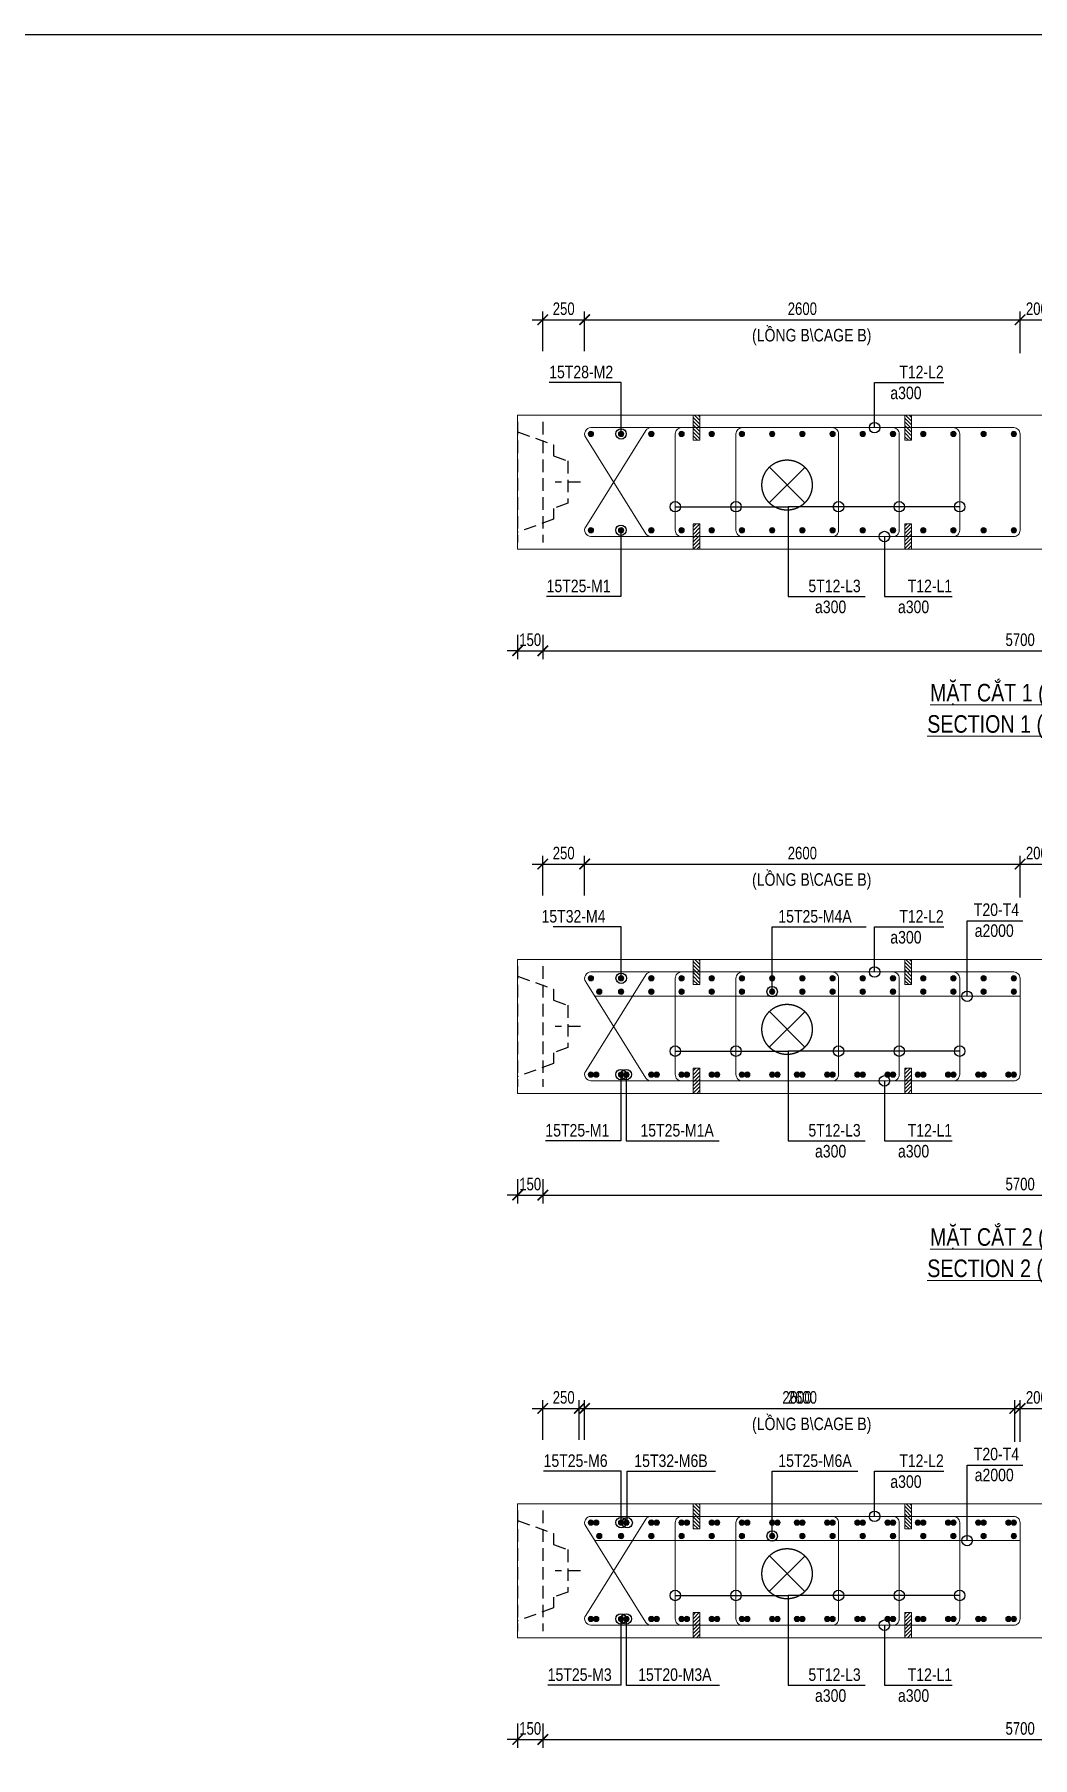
# Model space of a CAD drawing. Header units: millimetres. Extents: x 2746337 to 7547699, y -363432 to 15720.
# Drawn here: x 3837386 to 3861220, y -32022 to 9128 of the extents above; entities that cross this region are included whole.
import ezdxf
from ezdxf.enums import TextEntityAlignment as Align

# ---------------------------------------------------------------- set-up
doc = ezdxf.new("R2010")
doc.units = ezdxf.units.MM
doc.header["$LTSCALE"] = 1200
doc.header["$PDMODE"] = 3
doc.linetypes.add('CENTER', pattern=[2, 1.25, -0.25, 0.25, -0.25])
doc.linetypes.add('HIDDEN', pattern=[0.375, 0.25, -0.125])
for name, color, linetype, lineweight in [('5', 5, 'Continuous', 13), ('BOUND', 3, 'Continuous', 20), ('CWS', 8, 'HIDDEN', 9), ('ENOTE', 2, 'Continuous', 15), ('GRID', 74, 'CENTER', 15), ('K-THUOC', 1, 'Continuous', 18), ('LEADER', 8, 'Continuous', 9), ('MCT', 6, 'Continuous', 20), ('TEXTEN', 3, 'Continuous', 13), ('TEXTMA', 2, 'Continuous', 13), ('TEXTVN', 2, 'Continuous', 20), ('TIE', 4, 'Continuous', 13)]:
    doc.layers.add(name, color=color, linetype=linetype, lineweight=lineweight)
doc.layers.add('CDC.04.HIDDEN', color=8, linetype='HIDDEN')
doc.layers.add('MIE', color=5, linetype='HIDDEN')
doc.styles.add('DB_Arial', font='arial.ttf', dxfattribs={"width": 0.8})
doc.styles.add('SMTEXT', font='arial.ttf', dxfattribs={"width": 0.75})
doc.dimstyles.new('BSV25', dxfattribs={"dimtxt": 300, "dimasz": 250, "dimexe": 200, "dimexo": 0, "dimgap": 108, "dimtad": 1, "dimdec": 0, "dimlfac": 0.25, "dimdsep": 46, "dimtxsty": 'SMTEXT', "dimblk": 'ARCHTICK', "dimcen": 100, "dimdle": 250, "dimclrd": 256, "dimclre": 256, "dimclrt": 2, "dimadec": 0, "dimazin": 0, "dimtfac": 1, "dimtdec": 0, "dimtix": 1, "dimtmove": 2, "dimatfit": 3, "dimfxl": 800, "dimfxlon": 1, "dimtolj": 1, "dimtzin": 0, "dimarcsym": 0})

# ---------------------------------------------------------------- blocks, each defined once
blk = doc.blocks.new('cws800')
at = {"layer": 'CDC.04.HIDDEN'}
for p, q in [((-600, 1440), (-600, -1440)), ((0, 1440), (0, -1440))]:
    blk.add_line(p, q, dxfattribs=at)
for points in [[(0, 1200), (-860, 888), (-860, 627), (-1200, 507), (-1200, -507), (-860, -627), (-860, -888), (0, -1200)], [(-1500, 0), (-900, 0)]]:
    blk.add_lwpolyline(points, dxfattribs=at)
blk = doc.blocks.new('mct1')
at = {"lineweight": 9}
h = blk.add_hatch(color=256, dxfattribs=at)
h.dxf.hatch_style = 1
h.paths.add_polyline_path([(-16, 0, 1), (16, 0, 1)])
blk.add_circle((0, 0), 16, dxfattribs=at)
blk = doc.blocks.new('_ArchTick')
at = {"color": 0, "linetype": 'ByBlock', "const_width": 0.15}
blk.add_lwpolyline([(-0.5, -0.5), (0.5, 0.5)], dxfattribs=at)
blk = doc.blocks.new('sp')
at = {"layer": '5', "lineweight": 20}
h = blk.add_hatch(dxfattribs=at)
h.set_pattern_fill('ANSI31', color=256, scale=500)
h.set_pattern_definition([(45, (0, 0), (-44.194, 44.194), [])])
h.paths.add_polyline_path([(80, 300), (-80, 300), (-80, -300), (80, -300)])
blk.add_lwpolyline([(-80, -300), (80, -300), (80, 300), (-80, 300)], close=True, dxfattribs=at)
blk = doc.blocks.new('tremie')
at = {"layer": 'MIE', "color": 74, "ltscale": 1000}
for p, q in [((424, -424), (-424, 424)), ((424, 424), (-424, -424))]:
    blk.add_line(p, q, dxfattribs=at)
at = {"layer": 'MIE', "ltscale": 500}
blk.add_circle((0, 0), 600, dxfattribs=at)
blk = doc.blocks.new('*D2752')
at = {"layer": 'Defpoints', "color": 0, "transparency": 16777216}
for p in [(3848924, -5207), (3849524, -5207), (3849524, -5591)]:
    blk.add_point(p, dxfattribs=at)
at = {"layer": 'K-THUOC', "lineweight": -2, "transparency": 16777216}
for p, q in [((3848924, -5207), (3848924, -5791)), ((3849524, -5207), (3849524, -5791)), ((3848924, -5591), (3848674, -5591)), ((3848924, -5591), (3849524, -5591)), ((3849524, -5591), (3849774, -5591))]:
    blk.add_line(p, q, dxfattribs=at)
at = {"layer": 'K-THUOC', "lineweight": -2, "transparency": 16777216, "xscale": 250, "yscale": 250, "zscale": 250}
blk.add_blockref('_ArchTick', (3848924, -5591), dxfattribs=at)
at = {"layer": 'K-THUOC', "lineweight": -2, "transparency": 16777216, "xscale": 250, "yscale": 250, "zscale": 250, "rotation": 180}
blk.add_blockref('_ArchTick', (3849524, -5591), dxfattribs=at)
at = {"layer": 'K-THUOC', "color": 2, "transparency": 16777216, "insert": (3849224, -5329), "char_height": 300, "attachment_point": 5, "style": 'SMTEXT'}
blk.add_mtext('\\A1;150', dxfattribs=at)
blk = doc.blocks.new('*D2753')
at = {"layer": 'Defpoints', "color": 0, "transparency": 16777216}
for p in [(3850524, 2315), (3849524, 1565), (3850524, 1565)]:
    blk.add_point(p, dxfattribs=at)
at = {"layer": 'K-THUOC', "lineweight": -2, "transparency": 16777216}
for p, q in [((3849524, 1565), (3849524, 2515)), ((3850524, 1565), (3850524, 2515)), ((3849274, 2315), (3850774, 2315))]:
    blk.add_line(p, q, dxfattribs=at)
at = {"layer": 'K-THUOC', "lineweight": -2, "transparency": 16777216, "xscale": 250, "yscale": 250, "zscale": 250, "rotation": 180}
blk.add_blockref('_ArchTick', (3849524, 2315), dxfattribs=at)
at = {"layer": 'K-THUOC', "lineweight": -2, "transparency": 16777216, "xscale": 250, "yscale": 250, "zscale": 250}
blk.add_blockref('_ArchTick', (3850524, 2315), dxfattribs=at)
at = {"layer": 'K-THUOC', "color": 2, "transparency": 16777216, "insert": (3850024, 2577), "char_height": 300, "attachment_point": 5, "style": 'SMTEXT'}
blk.add_mtext('\\A1;250', dxfattribs=at)
blk = doc.blocks.new('*D2754')
at = {"layer": 'Defpoints', "color": 0, "transparency": 16777216}
for p in [(3860923, 2315), (3850524, 1565), (3860923, -412)]:
    blk.add_point(p, dxfattribs=at)
at = {"layer": 'K-THUOC', "lineweight": -2, "transparency": 16777216}
for p, q in [((3850524, 1565), (3850524, 2515)), ((3860923, 1515), (3860923, 2515)), ((3850274, 2315), (3861173, 2315))]:
    blk.add_line(p, q, dxfattribs=at)
at = {"layer": 'K-THUOC', "lineweight": -2, "transparency": 16777216, "xscale": 250, "yscale": 250, "zscale": 250, "rotation": 180}
blk.add_blockref('_ArchTick', (3850524, 2315), dxfattribs=at)
at = {"layer": 'K-THUOC', "lineweight": -2, "transparency": 16777216, "xscale": 250, "yscale": 250, "zscale": 250}
blk.add_blockref('_ArchTick', (3860923, 2315), dxfattribs=at)
at = {"layer": 'K-THUOC', "color": 2, "transparency": 16777216, "insert": (3855723, 2577), "char_height": 300, "attachment_point": 5, "style": 'SMTEXT'}
blk.add_mtext('\\A1;2600', dxfattribs=at)
blk = doc.blocks.new('*D2755')
at = {"layer": 'Defpoints', "color": 0, "transparency": 16777216}
for p in [(3861723, 2315), (3860923, -412), (3861723, -412)]:
    blk.add_point(p, dxfattribs=at)
at = {"layer": 'K-THUOC', "lineweight": -2, "transparency": 16777216}
for p, q in [((3860923, 1515), (3860923, 2515)), ((3861723, 1515), (3861723, 2515)), ((3860673, 2315), (3861973, 2315))]:
    blk.add_line(p, q, dxfattribs=at)
at = {"layer": 'K-THUOC', "lineweight": -2, "transparency": 16777216, "xscale": 250, "yscale": 250, "zscale": 250, "rotation": 180}
blk.add_blockref('_ArchTick', (3860923, 2315), dxfattribs=at)
at = {"layer": 'K-THUOC', "lineweight": -2, "transparency": 16777216, "xscale": 250, "yscale": 250, "zscale": 250}
blk.add_blockref('_ArchTick', (3861723, 2315), dxfattribs=at)
at = {"layer": 'K-THUOC', "color": 2, "transparency": 16777216, "insert": (3861323, 2577), "char_height": 300, "attachment_point": 5, "style": 'SMTEXT'}
blk.add_mtext('\\A1;200', dxfattribs=at)
blk = doc.blocks.new('*D2758')
at = {"layer": 'Defpoints', "color": 0, "transparency": 16777216}
for p in [(3872324, -3002), (3849524, -5207), (3872324, -5591)]:
    blk.add_point(p, dxfattribs=at)
at = {"layer": 'K-THUOC', "lineweight": -2, "transparency": 16777216}
for p, q in [((3872324, -4791), (3872324, -5791)), ((3849524, -5207), (3849524, -5791)), ((3849274, -5591), (3872574, -5591))]:
    blk.add_line(p, q, dxfattribs=at)
at = {"layer": 'K-THUOC', "lineweight": -2, "transparency": 16777216, "xscale": 250, "yscale": 250, "zscale": 250, "rotation": 180}
blk.add_blockref('_ArchTick', (3849524, -5591), dxfattribs=at)
at = {"layer": 'K-THUOC', "lineweight": -2, "transparency": 16777216, "xscale": 250, "yscale": 250, "zscale": 250}
blk.add_blockref('_ArchTick', (3872324, -5591), dxfattribs=at)
at = {"layer": 'K-THUOC', "color": 2, "transparency": 16777216, "insert": (3860924, -5329), "char_height": 300, "attachment_point": 5, "style": 'SMTEXT'}
blk.add_mtext('\\A1;5700', dxfattribs=at)
blk = doc.blocks.new('*D2764')
at = {"layer": 'Defpoints', "color": 0, "transparency": 16777216}
for p in [(3848924, -18207), (3849524, -18207), (3849524, -18591)]:
    blk.add_point(p, dxfattribs=at)
at = {"layer": 'K-THUOC', "lineweight": -2, "transparency": 16777216}
for p, q in [((3848924, -18207), (3848924, -18791)), ((3849524, -18207), (3849524, -18791)), ((3848924, -18591), (3848674, -18591)), ((3848924, -18591), (3849524, -18591)), ((3849524, -18591), (3849774, -18591))]:
    blk.add_line(p, q, dxfattribs=at)
at = {"layer": 'K-THUOC', "lineweight": -2, "transparency": 16777216, "xscale": 250, "yscale": 250, "zscale": 250}
blk.add_blockref('_ArchTick', (3848924, -18591), dxfattribs=at)
at = {"layer": 'K-THUOC', "lineweight": -2, "transparency": 16777216, "xscale": 250, "yscale": 250, "zscale": 250, "rotation": 180}
blk.add_blockref('_ArchTick', (3849524, -18591), dxfattribs=at)
at = {"layer": 'K-THUOC', "color": 2, "transparency": 16777216, "insert": (3849224, -18329), "char_height": 300, "attachment_point": 5, "style": 'SMTEXT'}
blk.add_mtext('\\A1;150', dxfattribs=at)
blk = doc.blocks.new('*D2765')
at = {"layer": 'Defpoints', "color": 0, "transparency": 16777216}
for p in [(3850524, -10685), (3849524, -11435), (3850524, -11435)]:
    blk.add_point(p, dxfattribs=at)
at = {"layer": 'K-THUOC', "lineweight": -2, "transparency": 16777216}
for p, q in [((3849274, -10685), (3850774, -10685)), ((3849524, -11435), (3849524, -10485)), ((3850524, -11435), (3850524, -10485))]:
    blk.add_line(p, q, dxfattribs=at)
at = {"layer": 'K-THUOC', "lineweight": -2, "transparency": 16777216, "xscale": 250, "yscale": 250, "zscale": 250, "rotation": 180}
blk.add_blockref('_ArchTick', (3849524, -10685), dxfattribs=at)
at = {"layer": 'K-THUOC', "lineweight": -2, "transparency": 16777216, "xscale": 250, "yscale": 250, "zscale": 250}
blk.add_blockref('_ArchTick', (3850524, -10685), dxfattribs=at)
at = {"layer": 'K-THUOC', "color": 2, "transparency": 16777216, "insert": (3850024, -10423), "char_height": 300, "attachment_point": 5, "style": 'SMTEXT'}
blk.add_mtext('\\A1;250', dxfattribs=at)
blk = doc.blocks.new('*D2766')
at = {"layer": 'Defpoints', "color": 0, "transparency": 16777216}
for p in [(3860923, -10685), (3850524, -11435), (3860923, -13412)]:
    blk.add_point(p, dxfattribs=at)
at = {"layer": 'K-THUOC', "lineweight": -2, "transparency": 16777216}
for p, q in [((3850274, -10685), (3861173, -10685)), ((3850524, -11435), (3850524, -10485)), ((3860923, -11485), (3860923, -10485))]:
    blk.add_line(p, q, dxfattribs=at)
at = {"layer": 'K-THUOC', "lineweight": -2, "transparency": 16777216, "xscale": 250, "yscale": 250, "zscale": 250, "rotation": 180}
blk.add_blockref('_ArchTick', (3850524, -10685), dxfattribs=at)
at = {"layer": 'K-THUOC', "lineweight": -2, "transparency": 16777216, "xscale": 250, "yscale": 250, "zscale": 250}
blk.add_blockref('_ArchTick', (3860923, -10685), dxfattribs=at)
at = {"layer": 'K-THUOC', "color": 2, "transparency": 16777216, "insert": (3855723, -10423), "char_height": 300, "attachment_point": 5, "style": 'SMTEXT'}
blk.add_mtext('\\A1;2600', dxfattribs=at)
blk = doc.blocks.new('*D2767')
at = {"layer": 'Defpoints', "color": 0, "transparency": 16777216}
for p in [(3861723, -10685), (3860923, -13412), (3861723, -13412)]:
    blk.add_point(p, dxfattribs=at)
at = {"layer": 'K-THUOC', "lineweight": -2, "transparency": 16777216}
for p, q in [((3860673, -10685), (3861973, -10685)), ((3860923, -11485), (3860923, -10485)), ((3861723, -11485), (3861723, -10485))]:
    blk.add_line(p, q, dxfattribs=at)
at = {"layer": 'K-THUOC', "lineweight": -2, "transparency": 16777216, "xscale": 250, "yscale": 250, "zscale": 250, "rotation": 180}
blk.add_blockref('_ArchTick', (3860923, -10685), dxfattribs=at)
at = {"layer": 'K-THUOC', "lineweight": -2, "transparency": 16777216, "xscale": 250, "yscale": 250, "zscale": 250}
blk.add_blockref('_ArchTick', (3861723, -10685), dxfattribs=at)
at = {"layer": 'K-THUOC', "color": 2, "transparency": 16777216, "insert": (3861323, -10423), "char_height": 300, "attachment_point": 5, "style": 'SMTEXT'}
blk.add_mtext('\\A1;200', dxfattribs=at)
blk = doc.blocks.new('*D2770')
at = {"layer": 'Defpoints', "color": 0, "transparency": 16777216}
for p in [(3872324, -16002), (3849524, -18207), (3872324, -18591)]:
    blk.add_point(p, dxfattribs=at)
at = {"layer": 'K-THUOC', "lineweight": -2, "transparency": 16777216}
for p, q in [((3872324, -17791), (3872324, -18791)), ((3849524, -18207), (3849524, -18791)), ((3849274, -18591), (3872574, -18591))]:
    blk.add_line(p, q, dxfattribs=at)
at = {"layer": 'K-THUOC', "lineweight": -2, "transparency": 16777216, "xscale": 250, "yscale": 250, "zscale": 250, "rotation": 180}
blk.add_blockref('_ArchTick', (3849524, -18591), dxfattribs=at)
at = {"layer": 'K-THUOC', "lineweight": -2, "transparency": 16777216, "xscale": 250, "yscale": 250, "zscale": 250}
blk.add_blockref('_ArchTick', (3872324, -18591), dxfattribs=at)
at = {"layer": 'K-THUOC', "color": 2, "transparency": 16777216, "insert": (3860924, -18329), "char_height": 300, "attachment_point": 5, "style": 'SMTEXT'}
blk.add_mtext('\\A1;5700', dxfattribs=at)
blk = doc.blocks.new('*D2776')
at = {"layer": 'Defpoints', "color": 0, "transparency": 16777216}
for p in [(3848924, -31207), (3849524, -31207), (3849524, -31591)]:
    blk.add_point(p, dxfattribs=at)
at = {"layer": 'K-THUOC', "lineweight": -2, "transparency": 16777216}
for p, q in [((3848924, -31207), (3848924, -31791)), ((3849524, -31207), (3849524, -31791)), ((3848924, -31591), (3848674, -31591)), ((3848924, -31591), (3849524, -31591)), ((3849524, -31591), (3849774, -31591))]:
    blk.add_line(p, q, dxfattribs=at)
at = {"layer": 'K-THUOC', "lineweight": -2, "transparency": 16777216, "xscale": 250, "yscale": 250, "zscale": 250}
blk.add_blockref('_ArchTick', (3848924, -31591), dxfattribs=at)
at = {"layer": 'K-THUOC', "lineweight": -2, "transparency": 16777216, "xscale": 250, "yscale": 250, "zscale": 250, "rotation": 180}
blk.add_blockref('_ArchTick', (3849524, -31591), dxfattribs=at)
at = {"layer": 'K-THUOC', "color": 2, "transparency": 16777216, "insert": (3849224, -31329), "char_height": 300, "attachment_point": 5, "style": 'SMTEXT'}
blk.add_mtext('\\A1;150', dxfattribs=at)
blk = doc.blocks.new('*D2777')
at = {"layer": 'Defpoints', "color": 0, "transparency": 16777216}
for p in [(3850524, -23685), (3849524, -24435), (3850524, -24435)]:
    blk.add_point(p, dxfattribs=at)
at = {"layer": 'K-THUOC', "lineweight": -2, "transparency": 16777216}
for p, q in [((3849274, -23685), (3850774, -23685)), ((3849524, -24435), (3849524, -23485)), ((3850524, -24435), (3850524, -23485))]:
    blk.add_line(p, q, dxfattribs=at)
at = {"layer": 'K-THUOC', "lineweight": -2, "transparency": 16777216, "xscale": 250, "yscale": 250, "zscale": 250, "rotation": 180}
blk.add_blockref('_ArchTick', (3849524, -23685), dxfattribs=at)
at = {"layer": 'K-THUOC', "lineweight": -2, "transparency": 16777216, "xscale": 250, "yscale": 250, "zscale": 250}
blk.add_blockref('_ArchTick', (3850524, -23685), dxfattribs=at)
at = {"layer": 'K-THUOC', "color": 2, "transparency": 16777216, "insert": (3850024, -23423), "char_height": 300, "attachment_point": 5, "style": 'SMTEXT'}
blk.add_mtext('\\A1;250', dxfattribs=at)
blk = doc.blocks.new('*D2778')
at = {"layer": 'Defpoints', "color": 0, "transparency": 16777216}
for p in [(3860923, -23685), (3850524, -24435), (3860923, -26412)]:
    blk.add_point(p, dxfattribs=at)
at = {"layer": 'K-THUOC', "lineweight": -2, "transparency": 16777216}
for p, q in [((3850274, -23685), (3861173, -23685)), ((3850524, -24435), (3850524, -23485)), ((3860923, -24485), (3860923, -23485))]:
    blk.add_line(p, q, dxfattribs=at)
at = {"layer": 'K-THUOC', "lineweight": -2, "transparency": 16777216, "xscale": 250, "yscale": 250, "zscale": 250, "rotation": 180}
blk.add_blockref('_ArchTick', (3850524, -23685), dxfattribs=at)
at = {"layer": 'K-THUOC', "lineweight": -2, "transparency": 16777216, "xscale": 250, "yscale": 250, "zscale": 250}
blk.add_blockref('_ArchTick', (3860923, -23685), dxfattribs=at)
at = {"layer": 'K-THUOC', "color": 2, "transparency": 16777216, "insert": (3855723, -23423), "char_height": 300, "attachment_point": 5, "style": 'SMTEXT'}
blk.add_mtext('\\A1;2600', dxfattribs=at)
blk = doc.blocks.new('*D2779')
at = {"layer": 'Defpoints', "color": 0, "transparency": 16777216}
for p in [(3861723, -23685), (3860923, -26412), (3861723, -26412)]:
    blk.add_point(p, dxfattribs=at)
at = {"layer": 'K-THUOC', "lineweight": -2, "transparency": 16777216}
for p, q in [((3860673, -23685), (3861973, -23685)), ((3860923, -24485), (3860923, -23485)), ((3861723, -24485), (3861723, -23485))]:
    blk.add_line(p, q, dxfattribs=at)
at = {"layer": 'K-THUOC', "lineweight": -2, "transparency": 16777216, "xscale": 250, "yscale": 250, "zscale": 250, "rotation": 180}
blk.add_blockref('_ArchTick', (3860923, -23685), dxfattribs=at)
at = {"layer": 'K-THUOC', "lineweight": -2, "transparency": 16777216, "xscale": 250, "yscale": 250, "zscale": 250}
blk.add_blockref('_ArchTick', (3861723, -23685), dxfattribs=at)
at = {"layer": 'K-THUOC', "color": 2, "transparency": 16777216, "insert": (3861323, -23423), "char_height": 300, "attachment_point": 5, "style": 'SMTEXT'}
blk.add_mtext('\\A1;200', dxfattribs=at)
blk = doc.blocks.new('*D2782')
at = {"layer": 'Defpoints', "color": 0, "transparency": 16777216}
for p in [(3872324, -29002), (3849524, -31207), (3872324, -31591)]:
    blk.add_point(p, dxfattribs=at)
at = {"layer": 'K-THUOC', "lineweight": -2, "transparency": 16777216}
for p, q in [((3872324, -30791), (3872324, -31791)), ((3849524, -31207), (3849524, -31791)), ((3849274, -31591), (3872574, -31591))]:
    blk.add_line(p, q, dxfattribs=at)
at = {"layer": 'K-THUOC', "lineweight": -2, "transparency": 16777216, "xscale": 250, "yscale": 250, "zscale": 250, "rotation": 180}
blk.add_blockref('_ArchTick', (3849524, -31591), dxfattribs=at)
at = {"layer": 'K-THUOC', "lineweight": -2, "transparency": 16777216, "xscale": 250, "yscale": 250, "zscale": 250}
blk.add_blockref('_ArchTick', (3872324, -31591), dxfattribs=at)
at = {"layer": 'K-THUOC', "color": 2, "transparency": 16777216, "insert": (3860924, -31329), "char_height": 300, "attachment_point": 5, "style": 'SMTEXT'}
blk.add_mtext('\\A1;5700', dxfattribs=at)
blk = doc.blocks.new('*D2808')
at = {"layer": 'Defpoints', "color": 0, "transparency": 16777216}
for p in [(3860795, -23685), (3850396, -24435), (3860795, -26412)]:
    blk.add_point(p, dxfattribs=at)
at = {"layer": 'K-THUOC', "lineweight": -2, "transparency": 16777216}
for p, q in [((3850146, -23685), (3861045, -23685)), ((3850396, -24435), (3850396, -23485)), ((3860795, -24485), (3860795, -23485))]:
    blk.add_line(p, q, dxfattribs=at)
at = {"layer": 'K-THUOC', "lineweight": -2, "transparency": 16777216, "xscale": 250, "yscale": 250, "zscale": 250, "rotation": 180}
blk.add_blockref('_ArchTick', (3850396, -23685), dxfattribs=at)
at = {"layer": 'K-THUOC', "lineweight": -2, "transparency": 16777216, "xscale": 250, "yscale": 250, "zscale": 250}
blk.add_blockref('_ArchTick', (3860795, -23685), dxfattribs=at)
at = {"layer": 'K-THUOC', "color": 2, "transparency": 16777216, "insert": (3855595, -23423), "char_height": 300, "attachment_point": 5, "style": 'SMTEXT'}
blk.add_mtext('\\A1;2600', dxfattribs=at)

msp = doc.modelspace()

# ---------------------------------------------------------------- linework, layer by layer
msp.add_lwpolyline([(3756790.5, 9128.3), (3917981.9, 9128.3), (3917981.9, -68024), (3756790.5, -68024)], close=True)
at = {"layer": 'BOUND'}
for points in [[(3871724, 38.2), (3848924, 38.2), (3848924, -3161.8), (3871724, -3161.8)], [(3871724, -12961.8), (3848924, -12961.8), (3848924, -16161.8), (3871724, -16161.8)], [(3871724, -25961.8), (3848924, -25961.8), (3848924, -29161.8), (3871724, -29161.8)]]:
    msp.add_lwpolyline(points, close=True, dxfattribs=at)
at = {"layer": 'TIE'}
for p, q in [((3850765.4, -13841.8), (3860922.7, -13841.8)), ((3850765.4, -26841.8), (3860922.7, -26841.8))]:
    msp.add_line(p, q, dxfattribs=at)
for points in [[(3852107.5, -261.8, 0.2467092), (3851984, -326.7), (3850550.5, -2626.7, 0.6042234), (3850674, -2861.8), (3860772.7, -2861.8, 0.4142136), (3860922.7, -2711.8), (3860922.7, -411.8, 0.4142136), (3860772.7, -261.8), (3850674, -261.8, 0.6042234), (3850550.5, -496.9), (3851984, -2796.9, 0.2467092), (3852107.5, -2861.8)], [(3853288, -2861.8), (3852838, -2861.8, -0.4142136), (3852688, -2711.8), (3852688, -411.8, -0.4142136), (3852838, -261.8), (3853288, -261.8)], [(3854737.8, -2861.8), (3854287.8, -2861.8, -0.4142136), (3854137.8, -2711.8), (3854137.8, -411.8, -0.4142136), (3854287.8, -261.8), (3854737.8, -261.8)], [(3856437.6, -2861.8, 0.4142136), (3856587.6, -2711.8), (3856587.6, -411.8, 0.4142136), (3856437.6, -261.8)], [(3857887.4, -2861.8, 0.4142136), (3858037.4, -2711.8), (3858037.4, -411.8, 0.4142136), (3857887.4, -261.8)], [(3859330, -2861.8, 0.4142136), (3859480, -2711.8), (3859480, -411.8, 0.4142136), (3859330, -261.8)], [(3852107.5, -13261.8, 0.2467092), (3851984, -13326.7), (3850550.5, -15626.7, 0.6042234), (3850674, -15861.8), (3860772.7, -15861.8, 0.4142136), (3860922.7, -15711.8), (3860922.7, -13411.8, 0.4142136), (3860772.7, -13261.8), (3850674, -13261.8, 0.6042234), (3850550.5, -13496.9), (3851984, -15796.9, 0.2467092), (3852107.5, -15861.8)], [(3853288, -15861.8), (3852838, -15861.8, -0.4142136), (3852688, -15711.8), (3852688, -13411.8, -0.4142136), (3852838, -13261.8), (3853288, -13261.8)], [(3854737.8, -15861.8), (3854287.8, -15861.8, -0.4142136), (3854137.8, -15711.8), (3854137.8, -13411.8, -0.4142136), (3854287.8, -13261.8), (3854737.8, -13261.8)], [(3856437.6, -15861.8, 0.4142136), (3856587.6, -15711.8), (3856587.6, -13411.8, 0.4142136), (3856437.6, -13261.8)], [(3857887.4, -15861.8, 0.4142136), (3858037.4, -15711.8), (3858037.4, -13411.8, 0.4142136), (3857887.4, -13261.8)], [(3859330, -15861.8, 0.4142136), (3859480, -15711.8), (3859480, -13411.8, 0.4142136), (3859330, -13261.8)], [(3852107.5, -26261.8, 0.2467092), (3851984, -26326.7), (3850550.5, -28626.7, 0.6042234), (3850674, -28861.8), (3860772.7, -28861.8, 0.4142136), (3860922.7, -28711.8), (3860922.7, -26411.8, 0.4142136), (3860772.7, -26261.8), (3850674, -26261.8, 0.6042234), (3850550.5, -26496.9), (3851984, -28796.9, 0.2467092), (3852107.5, -28861.8)], [(3853288, -28861.8), (3852838, -28861.8, -0.4142136), (3852688, -28711.8), (3852688, -26411.8, -0.4142136), (3852838, -26261.8), (3853288, -26261.8)], [(3854737.8, -28861.8), (3854287.8, -28861.8, -0.4142136), (3854137.8, -28711.8), (3854137.8, -26411.8, -0.4142136), (3854287.8, -26261.8), (3854737.8, -26261.8)], [(3856437.6, -28861.8, 0.4142136), (3856587.6, -28711.8), (3856587.6, -26411.8, 0.4142136), (3856437.6, -26261.8)], [(3857887.4, -28861.8, 0.4142136), (3858037.4, -28711.8), (3858037.4, -26411.8, 0.4142136), (3857887.4, -26261.8)], [(3859330, -28861.8, 0.4142136), (3859480, -28711.8), (3859480, -26411.8, 0.4142136), (3859330, -26261.8)]]:
    msp.add_lwpolyline(points, format="xyb", dxfattribs=at)

# ---------------------------------------------------------------- block references
at = {"layer": 'CWS', "xscale": -1}
for p in [(3848924, -1561.8), (3848924, -14561.8), (3848924, -27561.8)]:
    msp.add_blockref('cws800', p, dxfattribs=at)
at = {"layer": 'ENOTE', "xscale": -1}
for p in [(3853196.7, -261.8), (3858252.1, -261.8), (3853196.7, -13261.8), (3858252.1, -13261.8), (3853196.7, -26261.8), (3858252.1, -26261.8)]:
    msp.add_blockref('sp', p, dxfattribs=at)
at = {"layer": 'ENOTE', "rotation": 180}
for p in [(3853196.7, -2861.8), (3858252.1, -2861.8), (3853196.7, -15861.8), (3858252.1, -15861.8), (3853196.7, -28861.8), (3858252.1, -28861.8)]:
    msp.add_blockref('sp', p, dxfattribs=at)
at = {"layer": 'GRID', "rotation": 269.6724061558663}
for p in [(3855357.8, -1632.7), (3855357.8, -14632.7), (3855357.8, -27632.7)]:
    msp.add_blockref('tremie', p, dxfattribs=at)
at = {"layer": 'MCT', "xscale": -4, "yscale": 4, "zscale": 4, "rotation": 180}
for p in [(3850674, -411.8), (3851395.3, -411.8), (3852116.7, -411.8), (3852838, -411.8), (3853559.3, -411.8), (3854280.7, -411.8), (3855002, -411.8), (3855723.3, -411.8), (3856444.7, -411.8), (3857166, -411.8), (3857887.4, -411.8), (3858608.7, -411.8), (3859330, -411.8), (3860051.4, -411.8), (3860772.7, -411.8), (3850674, -2711.8), (3851395.3, -2711.8), (3852116.7, -2711.8), (3852838, -2711.8), (3853559.3, -2711.8), (3854280.7, -2711.8), (3855002, -2711.8), (3855723.3, -2711.8), (3856444.7, -2711.8), (3857166, -2711.8), (3857887.4, -2711.8), (3858608.7, -2711.8), (3859330, -2711.8), (3860051.4, -2711.8), (3860772.7, -2711.8), (3850674, -13411.8), (3851395.3, -13411.8), (3852116.7, -13411.8), (3852838, -13411.8), (3853559.3, -13411.8), (3854280.7, -13411.8), (3855002, -13411.8), (3855723.3, -13411.8), (3856444.7, -13411.8), (3857166, -13411.8), (3857887.4, -13411.8), (3858608.7, -13411.8), (3859330, -13411.8), (3860051.4, -13411.8), (3860772.7, -13411.8), (3850874, -13731.8), (3851395.3, -13731.8), (3852116.7, -13731.8), (3852838, -13731.8), (3853559.3, -13731.8), (3854280.7, -13731.8), (3855002, -13731.8), (3855723.3, -13731.8), (3856444.7, -13731.8), (3857166, -13731.8), (3857887.4, -13731.8), (3858608.7, -13731.8), (3859330, -13731.8), (3860051.4, -13731.8), (3860772.7, -13731.8), (3850674, -15711.8), (3850802, -15711.8), (3851395.3, -15711.8), (3851523.3, -15711.8), (3852116.7, -15711.8), (3852244.7, -15711.8), (3852838, -15711.8), (3852966, -15711.8), (3853559.3, -15711.8), (3853687.3, -15711.8), (3854280.7, -15711.8), (3854408.7, -15711.8), (3855002, -15711.8), (3855130, -15711.8), (3855595.3, -15711.8), (3855723.3, -15711.8), (3856316.7, -15711.8), (3856444.7, -15711.8), (3857038, -15711.8), (3857166, -15711.8), (3857759.4, -15711.8), (3857887.4, -15711.8), (3858480.7, -15711.8), (3858608.7, -15711.8), (3859202, -15711.8), (3859330, -15711.8), (3859923.4, -15711.8), (3860051.4, -15711.8), (3860644.7, -15711.8), (3860772.7, -15711.8), (3850674, -26411.8), (3850802, -26411.8), (3850874, -26731.8), (3851395.3, -26411.8), (3851395.3, -26731.8), (3851523.3, -26411.8), (3852116.7, -26411.8), (3852116.7, -26731.8), (3852244.7, -26411.8), (3852838, -26411.8), (3852838, -26731.8), (3852966, -26411.8), (3853559.3, -26411.8), (3853559.3, -26731.8), (3853687.3, -26411.8), (3854280.7, -26411.8), (3854280.7, -26731.8), (3854408.7, -26411.8), (3855002, -26411.8), (3855002, -26731.8), (3855130, -26411.8), (3855595.3, -26411.8), (3855723.3, -26411.8), (3855723.3, -26731.8), (3856316.7, -26411.8), (3856444.7, -26411.8), (3856444.7, -26731.8), (3857038, -26411.8), (3857166, -26411.8), (3857166, -26731.8), (3857759.4, -26411.8), (3857887.4, -26411.8), (3857887.4, -26731.8), (3858480.7, -26411.8), (3858608.7, -26411.8), (3858608.7, -26731.8), (3859202, -26411.8), (3859330, -26411.8), (3859330, -26731.8), (3859923.4, -26411.8), (3860051.4, -26411.8), (3860051.4, -26731.8), (3860644.7, -26411.8), (3860772.7, -26411.8), (3860772.7, -26731.8), (3850674, -28711.8), (3850802, -28711.8), (3851395.3, -28711.8), (3851523.3, -28711.8), (3852116.7, -28711.8), (3852244.7, -28711.8), (3852838, -28711.8), (3852966, -28711.8), (3853559.3, -28711.8), (3853687.3, -28711.8), (3854280.7, -28711.8), (3854408.7, -28711.8), (3855002, -28711.8), (3855130, -28711.8), (3855595.3, -28711.8), (3855723.3, -28711.8), (3856316.7, -28711.8), (3856444.7, -28711.8), (3857038, -28711.8), (3857166, -28711.8), (3857759.4, -28711.8), (3857887.4, -28711.8), (3858480.7, -28711.8), (3858608.7, -28711.8), (3859202, -28711.8), (3859330, -28711.8), (3859923.4, -28711.8), (3860051.4, -28711.8), (3860644.7, -28711.8), (3860772.7, -28711.8)]:
    msp.add_blockref('mct1', p, dxfattribs=at)

# ---------------------------------------------------------------- texts
at = {"layer": 'TEXTEN', "style": 'DB_Arial', "width": 0.8}
for s, p in [('T12-L2', (3859099, 918.2)), ('5T12-L3', (3857116, -4191.8)), ('T12-L1', (3859300.4, -4191.8)), ('a300', (3856770.6, -4691.8)), ('T12-L2', (3859099, -12081.8)), ('T20-T4', (3860898.3, -11923.7)), ('5T12-L3', (3857116, -17191.8)), ('T12-L1', (3859300.4, -17191.8)), ('a300', (3856770.6, -17691.8)), ('T20-T4', (3860898.3, -24923.7)), ('T12-L2', (3859099, -25081.8)), ('5T12-L3', (3857116, -30191.8)), ('T12-L1', (3859300.4, -30191.8)), ('a300', (3856770.6, -30691.8))]:
    msp.add_text(s, height=300, dxfattribs=at).set_placement(p, align=Align.RIGHT)
for s, p in [('a300', (3857823.4, 418.2)), ('a300', (3858006, -4691.8)), ('a300', (3857823.4, -12581.8)), ('a2000', (3859838.4, -12423.7)), ('a300', (3858006, -17691.8)), ('a300', (3857823.4, -25581.8)), ('a2000', (3859838.4, -25423.7)), ('a300', (3858006, -30691.8))]:
    msp.add_text(s, height=300, dxfattribs=at).set_placement(p)
at = {"layer": 'TEXTMA', "style": 'DB_Arial', "width": 0.8}
for s, p in [('15T28-M2', (3849677.5, 918.2)), ('15T25-M1', (3849616.1, -4191.8)), ('15T32-M4', (3849494.5, -12081.8)), ('15T25-M4A', (3855149.1, -12081.8)), ('15T25-M1', (3849586, -17191.8)), ('15T25-M1A', (3851857.1, -17191.8)), ('15T25-M6', (3849543.9, -25081.8)), ('15T32-M6B', (3851710, -25084)), ('15T25-M6A', (3855149.1, -25081.8)), ('15T25-M3', (3849642.3, -30191.8)), ('15T20-M3A', (3851802.1, -30191.8))]:
    msp.add_text(s, height=300, dxfattribs=at).set_placement(p)
at = {"layer": 'TEXTVN', "style": 'DB_Arial', "width": 0.8}
for p in [(3854521.4, 1796.7), (3854521.4, -11203.3), (3854521.4, -24203.3)]:
    msp.add_text('(LỒNG B\\CAGE B)', height=300, rotation=360, dxfattribs=at).set_placement(p)
for s, p in [('%%UMẶT CẮT 1 (TL 1:25)', (3861014, -6590.5)), ('%%USECTION 1 (SC 1:25)', (3861014, -7390.5)), ('%%UMẶT CẮT 2 (TL 1:25)', (3861014, -19590.5)), ('%%USECTION 2 (SC 1:25)', (3861014, -20390.5))]:
    msp.add_text(s, height=420, rotation=360, dxfattribs=at).set_placement(p, align=Align.MIDDLE)

# ---------------------------------------------------------------- dimensions: what is measured, and where the dimension line sits
at = {"layer": 'K-THUOC'}
for base, p1, p2, picture, middle in [((3850524, 2315.4), (3849524, 1565.4), (3850524, 1565.4), '*D2753', (3850024, 2576.6)), ((3860922.7, 2315.4), (3850524, 1565.4), (3860922.7, -411.8), '*D2754', (3855723.3, 2576.6)), ((3861722.7, 2315.4), (3860922.7, -411.8), (3861722.7, -411.8), '*D2755', (3861322.7, 2576.6)), ((3872324, -5590.5), (3849524, -5206.7), (3872324, -3002), '*D2758', (3860924, -5329.3)), ((3849524, -5590.5), (3848924, -5206.7), (3849524, -5206.7), '*D2752', (3849224, -5329.3)), ((3850524, -10684.6), (3849524, -11434.6), (3850524, -11434.6), '*D2765', (3850024, -10423.4)), ((3860922.7, -10684.6), (3850524, -11434.6), (3860922.7, -13411.8), '*D2766', (3855723.3, -10423.4)), ((3861722.7, -10684.6), (3860922.7, -13411.8), (3861722.7, -13411.8), '*D2767', (3861322.7, -10423.4)), ((3872324, -18590.5), (3849524, -18206.7), (3872324, -16002), '*D2770', (3860924, -18329.3)), ((3849524, -18590.5), (3848924, -18206.7), (3849524, -18206.7), '*D2764', (3849224, -18329.3)), ((3850524, -23684.6), (3849524, -24434.6), (3850524, -24434.6), '*D2777', (3850024, -23423.4)), ((3860794.7, -23684.6), (3850396, -24434.6), (3860794.7, -26411.8), '*D2808', (3855595.3, -23423.4)), ((3860922.7, -23684.6), (3850524, -24434.6), (3860922.7, -26411.8), '*D2778', (3855723.3, -23423.4)), ((3861722.7, -23684.6), (3860922.7, -26411.8), (3861722.7, -26411.8), '*D2779', (3861322.7, -23423.4)), ((3872324, -31590.5), (3849524, -31206.7), (3872324, -29002), '*D2782', (3860924, -31329.3)), ((3849524, -31590.5), (3848924, -31206.7), (3849524, -31206.7), '*D2776', (3849224, -31329.3))]:
    dim = msp.add_linear_dim(base=base, p1=p1, p2=p2, dimstyle='BSV25', dxfattribs=at)
    dim.commit()
    dim.dimension.update_dxf_attribs({"geometry": picture, "text_midpoint": middle})

# ---------------------------------------------------------------- leaders
at = {"layer": 'LEADER'}
for points in [[(3851394.5, -411.8), (3851394.5, 818.2), (3849677.5, 818.2)], [(3857447.5, -261.8), (3857447.5, 818.2), (3859099, 818.2)], [(3852688, -2151.2), (3855383.2, -2151.2), (3855383.2, -4291.8), (3857226.6, -4291.8)], [(3854137.8, -2151.2), (3855383.2, -2151.2), (3855383.2, -4291.8), (3857226.6, -4291.8)], [(3858037.4, -2151.2), (3855383.2, -2151.2), (3855383.2, -4291.8), (3857226.6, -4291.8)], [(3856587.6, -2151.2), (3855383.2, -2151.2), (3855383.2, -4291.8), (3857226.6, -4291.8)], [(3859480, -2151.2), (3855383.2, -2151.2), (3855383.2, -4291.8), (3857226.6, -4291.8)], [(3851390.5, -2711.8), (3851390.5, -4291.8), (3849616.1, -4291.8)], [(3857683.1, -2861.8), (3857683.1, -4291.8), (3859300.4, -4291.8)], [(3851397.5, -13411.8), (3851397.5, -12181.8), (3849770.5, -12181.8)], [(3855002, -13731.8), (3855002, -12181.8), (3857245.4, -12181.8)], [(3857447.5, -13261.8), (3857447.5, -12181.8), (3859099, -12181.8)], [(3859657.7, -13841.8), (3859657.7, -12040.6), (3860987.7, -12040.6)], [(3852688, -15151.2), (3855383.2, -15151.2), (3855383.2, -17291.8), (3857226.6, -17291.8)], [(3854137.8, -15151.2), (3855383.2, -15151.2), (3855383.2, -17291.8), (3857226.6, -17291.8)], [(3858037.4, -15151.2), (3855383.2, -15151.2), (3855383.2, -17291.8), (3857226.6, -17291.8)], [(3856587.6, -15151.2), (3855383.2, -15151.2), (3855383.2, -17291.8), (3857226.6, -17291.8)], [(3859480, -15151.2), (3855383.2, -15151.2), (3855383.2, -17291.8), (3857226.6, -17291.8)], [(3851390.5, -15711.8), (3851390.5, -17291.8), (3849586, -17291.8)], [(3851518.5, -15711.8), (3851518.5, -17291.8), (3853738.8, -17291.8)], [(3857683.1, -15861.8), (3857683.1, -17291.8), (3859300.4, -17291.8)], [(3859657.7, -26841.8), (3859657.7, -25040.6), (3860987.7, -25040.6)], [(3851394.5, -26411.8), (3851394.5, -25181.8), (3849543.9, -25181.8)], [(3851539.7, -26414), (3851539.7, -25184), (3853647.9, -25184)], [(3855002, -26731.8), (3855002, -25181.8), (3857045.3, -25181.8)], [(3857447.5, -26261.8), (3857447.5, -25181.8), (3859099, -25181.8)], [(3852688, -28151.2), (3855383.2, -28151.2), (3855383.2, -30291.8), (3857226.6, -30291.8)], [(3854137.8, -28151.2), (3855383.2, -28151.2), (3855383.2, -30291.8), (3857226.6, -30291.8)], [(3858037.4, -28151.2), (3855383.2, -28151.2), (3855383.2, -30291.8), (3857226.6, -30291.8)], [(3856587.6, -28151.2), (3855383.2, -28151.2), (3855383.2, -30291.8), (3857226.6, -30291.8)], [(3859480, -28151.2), (3855383.2, -28151.2), (3855383.2, -30291.8), (3857226.6, -30291.8)], [(3851390.5, -28711.8), (3851390.5, -30291.8), (3849642.3, -30291.8)], [(3851518.5, -28711.8), (3851518.5, -30291.8), (3853745.5, -30291.8)], [(3857683.1, -28861.8), (3857683.1, -30291.8), (3859300.4, -30291.8)]]:
    msp.add_leader(points, dimstyle='BSV25', override={"dimldrblk": 'Origin'}, dxfattribs=at)

doc.saveas('drawing.dxf')
